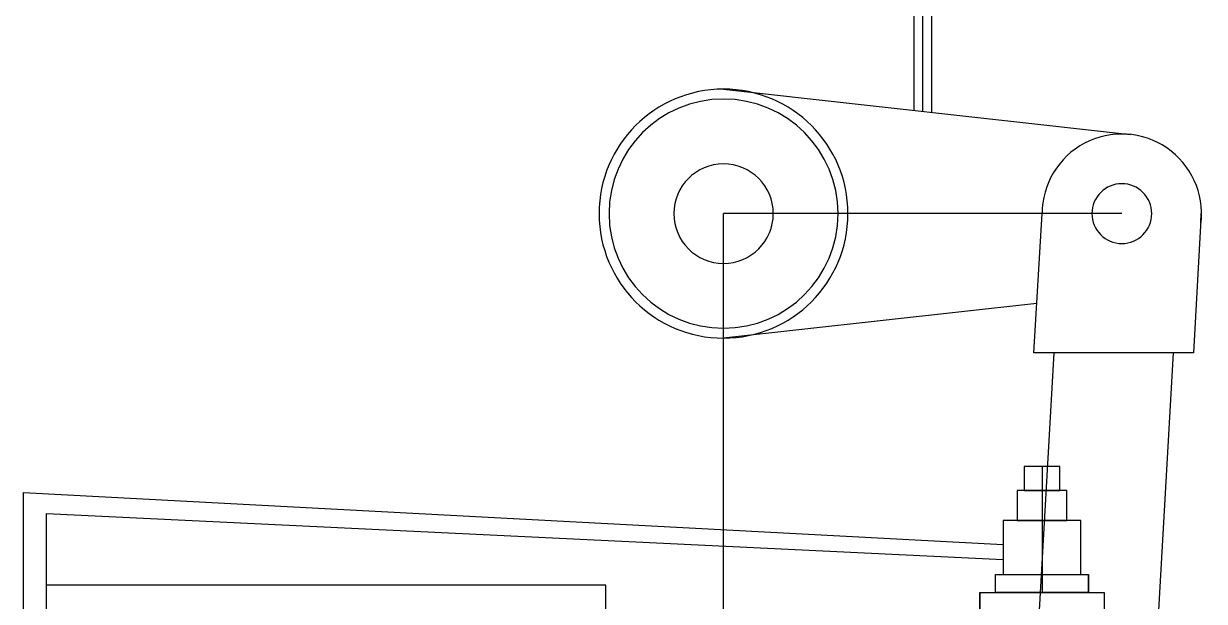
# Model space of a CAD drawing. Header units: inches. Extents: x 11 to 128, y 20 to 108.
# Drawn here: x 19.781 to 21.115, y 34.751 to 35.404 of the extents above; entities that cross this region are included whole.
import ezdxf

# ---------------------------------------------------------------- set-up
doc = ezdxf.new("R2010")
doc.units = ezdxf.units.IN
doc.header["$MEASUREMENT"] = 0
doc.layers.add('PDF9_Geometry', color=7, linetype='Continuous')
doc.layers.add('wl 2', color=3, linetype='Continuous')

# ---------------------------------------------------------------- blocks, each defined once
blk = doc.blocks.new('2')
at = {"layer": 'PDF9_Geometry', "lineweight": 25}
for p, q in [((28.8948, 33.1872), (28.8948, 33.6598)), ((28.9034, 33.1862), (28.9034, 33.6598)), ((28.9127, 33.1852), (28.9127, 33.6598)), ((28.7032, 33.2086), (29.1122, 33.1631)), ((29.1033, 33.0836), (28.7032, 33.0836)), ((29.0152, 32.9435), (29.0234, 33.0836)), ((29.1833, 33.0836), (29.1753, 32.9435)), ((29.1828, 33.0744), (29.1833, 33.0836)), ((28.7032, 32.9586), (29.0181, 32.9936)), ((28.9714, 31.8245), (29.0354, 32.9435)), ((29.0234, 32.9435), (29.0152, 32.9435)), ((29.0354, 32.9435), (29.0234, 32.9435)), ((29.1753, 32.9435), (29.0274, 32.9435)), ((29.0914, 31.8245), (29.1554, 32.9435)), ((29.0052, 32.8295), (29.0052, 32.8053)), ((29.0413, 32.8295), (29.0052, 32.8295)), ((29.0234, 32.8295), (29.0234, 32.7029)), ((29.0413, 32.8053), (29.0413, 32.8295)), ((28.0002, 32.555), (28.0002, 32.8033)), ((28.0002, 32.8033), (28.9842, 32.751)), ((29.0482, 32.8053), (28.9984, 32.8053)), ((28.9984, 32.8053), (28.9984, 32.7752)), ((29.0052, 32.8053), (29.0234, 32.8053)), ((29.0234, 32.8053), (29.0413, 32.8053)), ((29.0482, 32.7752), (29.0482, 32.8053)), ((28.0232, 32.555), (28.0232, 32.7823)), ((28.0232, 32.7823), (28.9842, 32.736)), ((29.0624, 32.7752), (28.9842, 32.7752)), ((28.9842, 32.7752), (28.9842, 32.7209)), ((28.9984, 32.7752), (29.0234, 32.7752)), ((29.0234, 32.7752), (29.0482, 32.7752)), ((29.0624, 32.7209), (29.0624, 32.7752)), ((28.9765, 32.7029), (28.9765, 32.7209)), ((28.9765, 32.7209), (29.0701, 32.7209)), ((28.9842, 32.7209), (29.0234, 32.7209)), ((29.0234, 32.7209), (29.0624, 32.7209)), ((29.0701, 32.7209), (29.0701, 32.7029)), ((29.0701, 32.7029), (29.0701, 32.7209)), ((28.5852, 32.7103), (28.0232, 32.7103)), ((28.5852, 30.4683), (28.5852, 32.7103)), ((28.9607, 32.1653), (28.9607, 32.7029)), ((28.9607, 32.7029), (29.0858, 32.7029)), ((28.9607, 32.7029), (28.9607, 32.6486)), ((29.0234, 32.7029), (28.9765, 32.7029)), ((29.0701, 32.7029), (29.0234, 32.7029)), ((29.0234, 32.7029), (29.0701, 32.7029)), ((29.0858, 32.7029), (29.0858, 32.1653))]:
    blk.add_line(p, q, dxfattribs=at)
blk.add_ellipse((29.1035, 33.0972), major_axis=(0.0735, 0), ratio=0.901599, start_param=0.910002, end_param=2.105012, dxfattribs=at)
for points in [[(28.7033, 33.2086), (28.6343, 33.2086), (28.5783, 33.1526), (28.5783, 33.0835)], [(28.8283, 33.0835), (28.8283, 33.1526), (28.7724, 33.2086), (28.7033, 33.2086)], [(28.7033, 33.1986), (28.6398, 33.1986), (28.5883, 33.1471), (28.5883, 33.0835)], [(28.8184, 33.0835), (28.8184, 33.1471), (28.7669, 33.1986), (28.7033, 33.1986)], [(29.0661, 33.1542), (29.0398, 33.1404), (29.0234, 33.1132), (29.0234, 33.0835)], [(29.183, 33.0744), (29.1864, 33.1039), (29.1731, 33.1328), (29.1486, 33.1495)], [(28.7033, 33.1335), (28.6757, 33.1335), (28.6534, 33.1111), (28.6534, 33.0835)], [(28.7533, 33.0835), (28.7533, 33.1111), (28.7309, 33.1335), (28.7033, 33.1335)], [(29.1035, 33.1136), (29.0869, 33.1136), (29.0734, 33.1001), (29.0734, 33.0835)], [(29.1335, 33.0835), (29.1335, 33.1001), (29.12, 33.1136), (29.1035, 33.1136)], [(28.5783, 33.0835), (28.5783, 33.0144), (28.6343, 32.9584), (28.7033, 32.9584)], [(28.5883, 33.0835), (28.5883, 33.0199), (28.6398, 32.9684), (28.7033, 32.9684)], [(28.6534, 33.0835), (28.6534, 33.0559), (28.6757, 33.0335), (28.7033, 33.0335)], [(28.7033, 32.9684), (28.7669, 32.9684), (28.8184, 33.0199), (28.8184, 33.0835)], [(28.7033, 32.9584), (28.7724, 32.9584), (28.8283, 33.0144), (28.8283, 33.0835)], [(28.7033, 33.0335), (28.7309, 33.0335), (28.7533, 33.0559), (28.7533, 33.0835)], [(29.0734, 33.0835), (29.0734, 33.0669), (29.0869, 33.0535), (29.1035, 33.0535)], [(29.1035, 33.0535), (29.12, 33.0535), (29.1335, 33.0669), (29.1335, 33.0835)]]:
    blk.add_open_spline(points, degree=3, dxfattribs=at)
at = {"layer": 'wl 2', "color": 253, "linetype": 'ByBlock', "true_color": 0x9898cc}
blk.add_line((28.7032, 30.1153), (28.7032, 33.0836), dxfattribs=at)

msp = doc.modelspace()

# ---------------------------------------------------------------- block references
at = {"xscale": 1.125, "yscale": 1.125, "zscale": 1.125}
msp.add_blockref('2', (-11.7196, -2.0295), dxfattribs=at)

doc.saveas('drawing.dxf')
